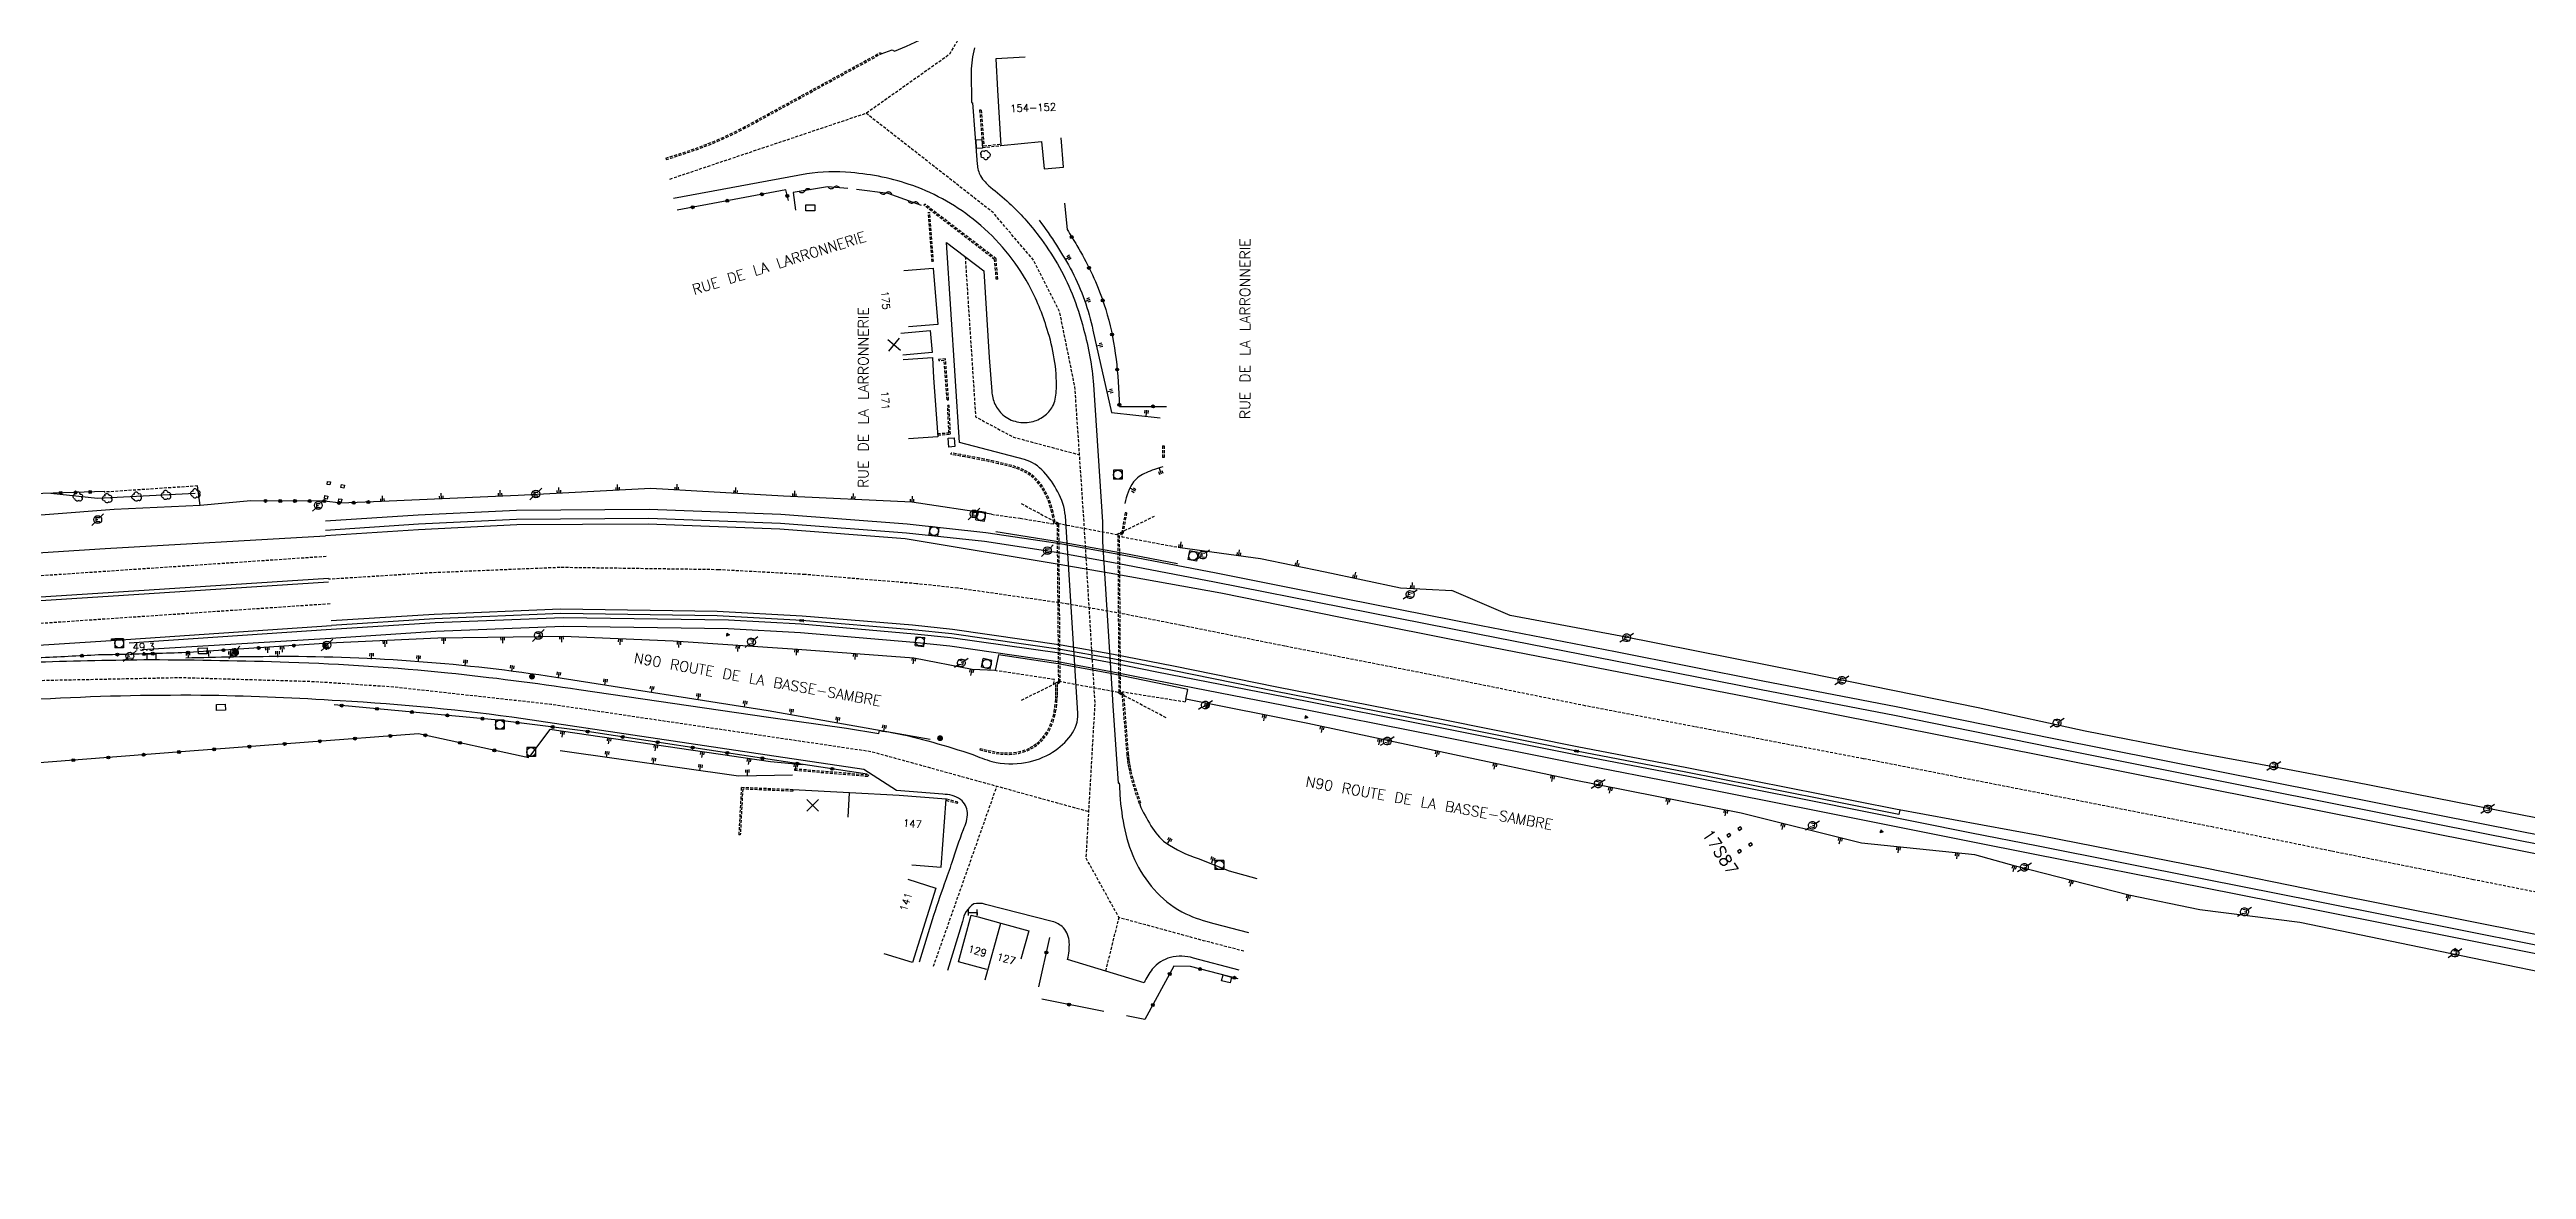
# Model space of a CAD drawing. Extents: x 168000 to 169001, y 127000 to 128000.
# Drawn here: x 168239.2 to 168659.7, y 127290.6 to 127480.8 of the extents above; entities that cross this region are included whole.
import ezdxf
from ezdxf.enums import TextEntityAlignment as Align

# ---------------------------------------------------------------- set-up
doc = ezdxf.new("R2010")
doc.units = 0
doc.linetypes.add('DASHED', pattern=[0.75, 0.5, -0.25])
doc.layers.get('0').update_dxf_attribs({"linetype": 'CONTINUOUS'})
for name, color, linetype in [('W0001', 6, 'DASHED'), ('W0008', 7, 'CONTINUOUS'), ('W0100', 7, 'CONTINUOUS'), ('W0112', 1, 'DASHED'), ('W0211', 2, 'CONTINUOUS'), ('W0300', 7, 'CONTINUOUS'), ('W0302', 3, 'CONTINUOUS'), ('W0310', 3, 'CONTINUOUS'), ('W0322', 7, 'CONTINUOUS'), ('W0330', 7, 'CONTINUOUS'), ('W0334', 7, 'CONTINUOUS'), ('W0400', 7, 'CONTINUOUS'), ('W0420', 7, 'CONTINUOUS'), ('W0471', 7, 'CONTINUOUS'), ('W0851', 7, 'CONTINUOUS'), ('W0984', 7, 'CONTINUOUS'), ('W0989', 7, 'CONTINUOUS'), ('W0991', 7, 'CONTINUOUS'), ('W1102', 7, 'CONTINUOUS'), ('W1471', 7, 'CONTINUOUS'), ('W1473', 7, 'CONTINUOUS'), ('W1474', 7, 'CONTINUOUS')]:
    doc.layers.add(name, color=color, linetype=linetype)
doc.styles.get("Standard").update_dxf_attribs({"font": 'txt.shx', "height": 1.75})

# ---------------------------------------------------------------- blocks, each defined once
blk = doc.blocks.new('t322o')
at = {"color": 0, "linetype": 'Continuous'}
for radius in [0.25, 0.15]:
    blk.add_circle((0, 0), radius, dxfattribs=at)
blk = doc.blocks.new('T1474')
at = {"color": 0, "linetype": 'Continuous', "flags": 128}
for points in [[(-0.75, -0.5), (-0.75, 0.5)], [(-0.75, 0), (0.75, 0)], [(0.75, 0), (0.75, -0.5), (0.75, 0.5)]]:
    blk.add_lwpolyline(points, dxfattribs=at)
blk = doc.blocks.new('t211o')
at = {"color": 0, "linetype": 'Continuous'}
for p, q in [((-0.29, 0.5), (-0.29, 0)), ((0, 1), (0, 0)), ((0.29, 0.5), (0.29, 0))]:
    blk.add_line(p, q, dxfattribs=at)
blk = doc.blocks.new('t991o')
at = {"color": 0, "linetype": 'Continuous'}
for p, q in [((-1, 1), (1, -1)), ((-1, -1), (1, 1))]:
    blk.add_line(p, q, dxfattribs=at)
blk = doc.blocks.new('t310o')
at = {"color": 0, "linetype": 'Continuous'}
for centre, start, end in [((-0.5, 0.38), 216.8699, 323.1304), ((0.5, -0.37), 36.8699, 143.1303)]:
    blk.add_arc(centre, 0.625, start, end, dxfattribs=at)
blk = doc.blocks.new('T851')
for p, q in [((-0.25, -0.15), (0, 0.32)), ((0, 0.32), (0.25, -0.15)), ((-0.25, -0.15), (0.25, -0.15))]:
    blk.add_line(p, q)
for major_axis in [(-0.106, 0.106), (-0.0354, 0.0354), (-0.0236, 0.0236)]:
    blk.add_ellipse((0, 0), major_axis=major_axis, ratio=1, start_param=3.926991, end_param=10.210176)
blk = doc.blocks.new('T300')
for p, q in [((-0.8, 0.51), (-0.86, 0.34)), ((-0.86, 0.34), (-0.86, 0.17)), ((-0.86, 0.17), (-0.74, 0.06)), ((-0.69, 0.63), (-0.8, 0.51)), ((-0.8, -0.06), (-0.74, 0.06)), ((-0.74, 0.06), (-0.69, 0.11)), ((-0.57, 0.69), (-0.69, 0.63)), ((-0.46, 0.69), (-0.57, 0.69)), ((-0.29, 0.63), (-0.46, 0.69)), ((-0.29, 0.63), (-0.17, 0.74)), ((-0.23, 0.57), (-0.29, 0.63)), ((-0.17, 0.74), (-0.06, 0.8)), ((-0.06, 0.8), (0.06, 0.8)), ((0.06, 0.8), (0.23, 0.74)), ((0.23, 0.74), (0.34, 0.63)), ((0.34, 0.63), (0.4, 0.51)), ((0.46, 0.46), (0.34, 0.46)), ((0.4, 0.51), (0.4, 0.46)), ((0.57, 0.4), (0.46, 0.46)), ((0.57, 0.4), (0.69, 0.29)), ((0.69, 0.29), (0.74, 0.17)), ((0.74, 0.06), (0.69, -0.17)), ((0.74, 0.17), (0.74, 0.06)), ((-0.8, -0.17), (-0.8, -0.06)), ((-0.8, -0.23), (-0.8, -0.17)), ((-0.74, -0.34), (-0.8, -0.23)), ((-0.69, -0.4), (-0.74, -0.34)), ((-0.51, -0.46), (-0.69, -0.4)), ((-0.4, -0.46), (-0.51, -0.46)), ((-0.4, -0.46), (-0.34, -0.46)), ((-0.34, -0.46), (-0.34, -0.4)), ((-0.34, -0.51), (-0.34, -0.46)), ((-0.29, -0.63), (-0.34, -0.51)), ((-0.17, -0.74), (-0.29, -0.63)), ((-0.06, -0.8), (-0.17, -0.74)), ((0.06, -0.8), (-0.06, -0.8)), ((0.17, -0.74), (0.06, -0.8)), ((0.23, -0.69), (0.17, -0.74)), ((0.29, -0.46), (0.23, -0.46)), ((0.29, -0.63), (0.23, -0.69)), ((0.46, -0.4), (0.29, -0.46)), ((0.34, -0.51), (0.29, -0.63)), ((0.34, -0.51), (0.34, -0.46)), ((0.57, -0.34), (0.46, -0.4)), ((0.63, -0.29), (0.57, -0.34)), ((0.69, -0.17), (0.63, -0.29))]:
    blk.add_line(p, q)
blk = doc.blocks.new('T471')
for p, q in [((-0.333334, 0.333334), (-0.333334, -0.333334)), ((-0.333334, 0.333334), (0.333334, 0.333334)), ((-0.333334, 0), (0, 0)), ((0.500001, 0.500001), (1.000002, 1.000002)), ((-0.500001, -0.500001), (-1.000002, -1.000002)), ((-0.333334, -0.333334), (0.333334, -0.333334))]:
    blk.add_line(p, q)
blk.add_ellipse((0, 0), major_axis=(0.471405, 0.471405), ratio=1, start_param=5.4977871438, end_param=11.780972451)
blk = doc.blocks.new('T420')
for p, q in [((0.75, 0.75), (-0.75, 0.75)), ((-0.75, 0.75), (-0.75, -0.75)), ((0.75, 0.75), (0.75, -0.75)), ((0.75, -0.75), (-0.75, -0.75))]:
    blk.add_line(p, q)
blk.add_ellipse((0, 0), major_axis=(-0.53, 0.53), ratio=1, start_param=3.926991, end_param=10.210176)
blk = doc.blocks.new('T400')
for p, q in [((-0.15, 0.3), (0.15, 0.3)), ((-0.15, -0.25), (-0.15, 0.3)), ((-0.15, 0.15), (0.15, 0.15)), ((-0.15, 0), (0.15, 0)), ((0.15, 0.3), (0.15, -0.25)), ((-0.15, -0.15), (0.15, -0.15)), ((-0.15, -0.25), (-0.15, -0.3)), ((-0.15, -0.3), (0.15, -0.3)), ((0.15, -0.3), (0.15, -0.25))]:
    blk.add_line(p, q)
blk = doc.blocks.new('T1471')
at = {"color": 0, "linetype": 'Continuous', "flags": 128}
blk.add_lwpolyline([(-0.75, -0.5), (-0.75, 0.5), (0.75, 0.5), (0.75, -0.5), (-0.75, -0.5)], dxfattribs=at)
blk = doc.blocks.new('T1473')
at = {"color": 0, "linetype": 'Continuous', "const_width": 0.5, "flags": 128}
blk.add_lwpolyline([(-0.25, 0, 1), (0.25, 0, 1)], format="xyb", close=True, dxfattribs=at)

msp = doc.modelspace()

# ---------------------------------------------------------------- linework, layer by layer
at = {"layer": 'W0001'}
for p, q in [((168108.26, 127382.72), (168286.24, 127394.78)), ((168286.77, 127386.67), (168108.82, 127374.61)), ((168418.49, 127324.31), (168420.73, 127333.39))]:
    msp.add_line(p, q, dxfattribs=at)
at = {"layer": 'W0001', "flags": 128}
for points in [[(168344.47, 127458.81), (168377.77, 127469.99), (168391.99, 127480.05), (168396.1, 127486.94), (168408.55, 127510.39), (168412.37, 127519.38), (168416.31, 127537.07), (168421.52, 127552.11), (168422.5, 127556.49)], [(168441.93, 127327.69), (168435.1, 127329.48), (168420.73, 127333.39), (168415.15, 127343.49), (168415.61, 127351.41), (168416.67, 127369.7), (168414.76, 127401.1), (168414.03, 127411.99), (168413.24, 127423.52), (168410.65, 127436.3), (168406.26, 127444.99), (168399.34, 127453.11), (168391.19, 127459.5), (168377.77, 127469.99)], [(168394.61, 127445.63), (168396.38, 127418.42), (168402.83, 127414.98), (168409.95, 127413.08), (168414.03, 127411.99)], [(168000, 127351.53), (168012.16, 127352.96), (168019.63, 127353.1), (168029.36, 127350.08), (168036.32, 127347.92), (168051.22, 127350.31), (168113.99, 127362.94), (168129.04, 127365.59), (168138.83, 127366.8), (168157.15, 127368.54), (168238.28, 127373.7), (168261.45, 127374.17), (168284.14, 127373.5), (168297.63, 127372.59), (168324.3, 127369.65), (168378.68, 127361.61), (168396.5, 127356.69), (168415.61, 127351.41)], [(168389.23, 127325.13), (168395.18, 127342.03), (168400, 127355.72)]]:
    msp.add_lwpolyline(points, dxfattribs=at)
at = {"layer": 'W0001'}
msp.add_lwpolyline([(168673.12, 127335.36), (168650.69, 127339.84), (168626.54, 127344.69), (168606.55, 127348.75), (168578.53, 127354.25), (168547.1, 127360.38), (168518.46, 127365.81), (168499.89, 127369.36), (168477.46, 127373.9), (168448.88, 127379.49), (168431.34, 127383.02), (168421.12, 127385.03), (168412.02, 127386.65), (168393.34, 127389.34), (168386.33, 127390.1), (168367.41, 127391.66), (168352.76, 127392.47), (168325.83, 127392.85), (168304.09, 127391.95), (168286.5, 127390.84)], dxfattribs=at)
at = {"layer": 'W0008'}
for p, q in [((168252.68, 127380.06), (168286.99, 127382.39)), ((168286.93, 127380.8), (168254.8, 127378.87))]:
    msp.add_line(p, q, dxfattribs=at)
at = {"layer": 'W0008', "flags": 128}
for points in [[(168380.33, 127480.08), (168382.22, 127480.77), (168382.59, 127480.51), (168384.65, 127481.37), (168388.34, 127483.09, 0.068), (168392.05, 127485.35, 0.0931), (168394.45, 127488.32), (168408.82, 127515.22, 0.0528), (168410.83, 127520.15, 0.0241), (168411.87, 127524.95), (168414.23, 127537.76, -0.0447), (168415.19, 127541.43, -0.0088), (168415.9, 127543.14), (168420.03, 127553.02, 0.0588), (168420.59, 127555.2, 0.0056), (168420.84, 127556.92)], [(168396.18, 127481.07, 0.0612), (168395.64, 127477.02), (168395.67, 127471.82), (168395.88, 127471.77), (168396.67, 127461.32, 0.1053), (168397.22, 127459.34, 0.0821), (168398.89, 127457.44, -0.015), (168402.08, 127454.74, -0.0455), (168407.12, 127449.12, -0.0652), (168412.77, 127439.31, -0.0309), (168414.72, 127433.34, -0.0492), (168416.4, 127423.87), (168417.91, 127400.6), (168417.91, 127397.22), (168419.57, 127371.35), (168419.69, 127369.34), (168420.57, 127356.24), (168420.78, 127356.3, 0.0047), (168420.89, 127354.24, 0.0382), (168421.7, 127348.28, 0.0622), (168423.69, 127342.59, 0.0744), (168427.21, 127337.61, 0.0887), (168432.05, 127334.05, 0.0479), (168436.84, 127332.41), (168442.71, 127330.87)], [(168237.26, 127376.82, -0.0065), (168256.38, 127377.21, -0.0066), (168279.78, 127376.8, -0.0168), (168306.75, 127374.98, -0.0107), (168329.01, 127372.15), (168361.23, 127367.45), (168374.44, 127365.56), (168379.95, 127364.69), (168380.04, 127365.16, -0.0056), (168382.09, 127364.84, -0.0266), (168389.13, 127363.18, -0.007), (168395.89, 127361.12, 0.0375), (168399.16, 127359.92, 0.1059), (168404.88, 127359.74, 0.1004), (168409.45, 127361.49, 0.0931), (168412.54, 127364.35, 0.174), (168413.76, 127368.05), (168411.62, 127401.6, 0.1056), (168410.32, 127405.7, 0.0693), (168407.96, 127409.1, 0.1388), (168404.66, 127411.18), (168393.65, 127414.09), (168391.43, 127448.05), (168397.79, 127443.21), (168398.71, 127428.48), (168399.11, 127422.76, 0.091), (168399.67, 127420.59, 0.1034), (168401.01, 127418.78, 0.1261), (168403.4, 127417.59, 0.1197), (168406.13, 127417.65, 0.1038), (168408.19, 127418.7, 0.117), (168409.58, 127420.46, 0.096), (168410.09, 127423.17, 0.0504), (168409.74, 127428.31, 0.034), (168408.54, 127433.29, 0.0501), (168405.4, 127440.86, 0.0483), (168401.51, 127446.58, 0.0471), (168396.6, 127451.49, 0.0427), (168391.42, 127455.06, 0.0434), (168385.72, 127457.69, 0.0653), (168375.21, 127459.9, 0.0666), (168367.72, 127459.68), (168345.1, 127455.51)], [(168386.84, 127325.87), (168389.06, 127333.07, -0.0106), (168391.12, 127339.15, 0.0001), (168392.42, 127342.81, -0.0193), (168394.3, 127348.34, 0.116), (168395, 127351.23, 0.196), (168393.84, 127353.46, 0.147), (168390.79, 127354.34), (168382.94, 127354.98), (168377.4, 127358.54), (168360.97, 127361.01), (168319.58, 127367.16, 0.0212), (168288.51, 127370.19, 0.012), (168266.52, 127371.12, 0.0155), (168239.3, 127370.57, 0.0016), (168213.28, 127369.13)], [(168441.15, 127324.5), (168433.37, 127326.54, 0.1302), (168429.46, 127326.63, 0.1504), (168426.38, 127324.64, 0.0576), (168424.98, 127322.32), (168412.01, 127326.31, 0.0676), (168412.29, 127329.17, 0.1666), (168411.29, 127331.68, 0.1395), (168409.4, 127332.73), (168398.06, 127335.64, 0.143), (168396.06, 127335.72, 0.211), (168394.15, 127332.73), (168391.62, 127324.39)]]:
    msp.add_lwpolyline(points, format="xyb", dxfattribs=at)
at = {"layer": 'W0008'}
for points in [[(168688.05, 127338.91), (168651.25, 127346.2), (168615.65, 127353.27), (168578.71, 127360.63), (168552.22, 127365.88), (168527.51, 127370.82), (168503.83, 127375.39), (168481.99, 127379.68), (168458.31, 127384.34), (168437.99, 127388.47), (168420.37, 127391.65), (168410.22, 127393.44), (168384.42, 127397.71), (168363.14, 127399.37), (168340.8, 127400.22), (168318.47, 127400.08), (168301.77, 127399.26), (168286.02, 127398.24)], [(168671.75, 127328.41), (168649.3, 127332.89), (168625.14, 127337.74), (168605.16, 127341.8), (168577.16, 127347.29), (168552.54, 127351.81), (168539.99, 127354.31), (168517.11, 127358.85), (168498.52, 127362.4), (168476.07, 127366.94), (168447.5, 127372.54), (168429.96, 127376.07), (168419.81, 127378.06), (168410.89, 127379.65), (168392.45, 127382.31), (168385.66, 127383.04), (168366.92, 127384.58), (168352.52, 127385.38), (168325.93, 127385.76), (168304.46, 127384.87), (168286.96, 127383.77)]]:
    msp.add_lwpolyline(points, dxfattribs=at)
at = {"layer": 'W0008', "flags": 128}
for points in [[(168107.99, 127386.46), (168212.35, 127393.76), (168248.6, 127396.08), (168286.02, 127398.24)], [(168108.52, 127378.98), (168212.85, 127386.27), (168249.08, 127388.6), (168286.49, 127391.04)], [(168108.56, 127378.35), (168212.89, 127385.65), (168249.12, 127387.97), (168286.53, 127390.41)], [(168109.08, 127370.87), (168213.39, 127378.16), (168249.6, 127380.48), (168287.01, 127383.02)]]:
    msp.add_lwpolyline(points, dxfattribs=at)
at = {"layer": 'W0100', "flags": 128}
for points in [[(168404.82, 127479.5), (168399.83, 127479.23), (168400.12, 127473.92), (168400.67, 127464.51), (168407.56, 127465.16), (168408.04, 127460.57), (168411.32, 127460.83), (168410.92, 127465.81)], [(168384.19, 127443.3), (168389.18, 127443.69), (168389.94, 127434.13), (168384.96, 127433.73)], [(168383.71, 127432.66), (168388.69, 127433.1), (168389.01, 127429.35), (168384.03, 127428.92)], [(168384.08, 127428.17), (168389.07, 127428.5), (168389.24, 127425.05), (168389.96, 127415.04), (168384.97, 127414.71)], [(168385.54, 127342.35), (168390.53, 127341.98), (168391.38, 127353.53), (168383.43, 127354.16), (168374.96, 127354.6), (168365.36, 127355.11), (168365.36, 127355.11)], [(168384.86, 127339.91), (168389.63, 127338.41), (168385.65, 127325.76), (168380.88, 127327.26)], [(168398.29, 127324.59), (168393.47, 127325.91), (168395.64, 127333.84), (168396.81, 127333.51), (168400.65, 127332.46), (168405.39, 127331.18), (168404.08, 127326.36)]]:
    msp.add_lwpolyline(points, dxfattribs=at)
at = {"layer": 'W0112'}
for p, q in [((168358.29, 127468.3), (168380.22, 127480.29)), ((168358.41, 127468.08), (168380.34, 127480.07)), ((168380.22, 127480.29), (168380.34, 127480.07)), ((168397.32, 127470.51), (168397.07, 127470.49)), ((168397.07, 127470.49), (168397.57, 127464.17)), ((168397.32, 127470.51), (168397.79, 127464.44)), ((168352.43, 127465.42), (168353.18, 127465.74)), ((168353.18, 127465.74), (168353.92, 127466.08)), ((168353.28, 127465.52), (168354.02, 127465.86)), ((168353.92, 127466.08), (168354.66, 127466.43)), ((168354.02, 127465.86), (168354.76, 127466.21)), ((168354.66, 127466.43), (168355.39, 127466.79)), ((168354.76, 127466.21), (168355.5, 127466.57)), ((168355.39, 127466.79), (168356.12, 127467.16)), ((168355.5, 127466.57), (168356.23, 127466.93)), ((168356.12, 127467.16), (168356.85, 127467.53)), ((168356.23, 127466.93), (168356.96, 127467.31)), ((168356.85, 127467.53), (168357.57, 127467.91)), ((168356.96, 127467.31), (168357.69, 127467.69)), ((168357.57, 127467.91), (168358.29, 127468.3)), ((168357.69, 127467.69), (168358.41, 127468.08)), ((168343.76, 127462.35), (168344.49, 127462.58)), ((168343.76, 127462.35), (168343.83, 127462.11)), ((168343.83, 127462.11), (168344.56, 127462.34)), ((168344.49, 127462.58), (168345.21, 127462.81)), ((168344.56, 127462.34), (168345.29, 127462.58)), ((168345.21, 127462.81), (168345.94, 127463.05)), ((168345.29, 127462.58), (168346.02, 127462.81)), ((168345.94, 127463.05), (168346.67, 127463.28)), ((168346.02, 127462.81), (168346.75, 127463.05)), ((168346.67, 127463.28), (168347.39, 127463.52)), ((168346.75, 127463.05), (168347.47, 127463.29)), ((168347.39, 127463.52), (168348.11, 127463.77)), ((168347.47, 127463.29), (168348.2, 127463.53)), ((168348.11, 127463.77), (168348.83, 127464.02)), ((168348.2, 127463.53), (168348.92, 127463.78)), ((168348.83, 127464.02), (168349.55, 127464.28)), ((168348.92, 127463.78), (168349.64, 127464.04)), ((168349.55, 127464.28), (168350.26, 127464.54)), ((168349.64, 127464.04), (168350.35, 127464.31)), ((168350.26, 127464.54), (168350.97, 127464.82)), ((168350.35, 127464.31), (168351.06, 127464.58)), ((168350.97, 127464.82), (168351.68, 127465.1)), ((168351.06, 127464.58), (168351.77, 127464.87)), ((168351.68, 127465.1), (168352.43, 127465.42)), ((168351.77, 127464.87), (168352.53, 127465.19)), ((168352.53, 127465.19), (168353.28, 127465.52)), ((168397.57, 127464.17), (168400.67, 127464.51)), ((168397.79, 127464.44), (168400.64, 127464.76)), ((168400.64, 127464.76), (168400.67, 127464.51)), ((168387.75, 127454.57), (168387.6, 127454.37)), ((168399.61, 127445.14), (168387.6, 127454.37)), ((168399.85, 127445.27), (168387.75, 127454.57)), ((168388.35, 127453.11), (168388.6, 127453.13)), ((168388.99, 127444.77), (168388.35, 127453.11)), ((168389.24, 127444.79), (168388.6, 127453.13)), ((168399.9, 127441.79), (168399.61, 127445.14)), ((168400.15, 127441.81), (168399.85, 127445.27)), ((168400.15, 127441.81), (168399.9, 127441.79)), ((168391.28, 127428.29), (168390.09, 127428.17)), ((168390.09, 127428.17), (168390.11, 127427.92)), ((168391.05, 127428.02), (168390.11, 127427.92)), ((168391.55, 127421.31), (168391.05, 127428.02)), ((168391.8, 127421.33), (168391.28, 127428.29)), ((168391.55, 127421.31), (168391.8, 127421.33)), ((168391.89, 127420.35), (168391.64, 127420.33)), ((168391.85, 127415.72), (168391.64, 127420.33)), ((168392.11, 127415.49), (168391.89, 127420.35)), ((168389.95, 127415.58), (168391.85, 127415.72)), ((168389.95, 127415.58), (168389.97, 127415.33)), ((168389.97, 127415.33), (168392.11, 127415.49)), ((168392.22, 127412.05), (168392.26, 127412.29)), ((168393.02, 127411.9), (168392.22, 127412.05)), ((168393.06, 127412.15), (168392.26, 127412.29)), ((168393.82, 127411.76), (168393.02, 127411.9)), ((168393.86, 127412.01), (168393.06, 127412.15)), ((168394.62, 127411.62), (168393.82, 127411.76)), ((168394.66, 127411.86), (168393.86, 127412.01)), ((168395.41, 127411.47), (168394.62, 127411.62)), ((168395.46, 127411.71), (168394.66, 127411.86)), ((168396.21, 127411.32), (168395.41, 127411.47)), ((168396.26, 127411.56), (168395.46, 127411.71)), ((168397.01, 127411.16), (168396.21, 127411.32)), ((168397.06, 127411.41), (168396.26, 127411.56)), ((168397.82, 127411), (168397.01, 127411.16)), ((168397.87, 127411.25), (168397.06, 127411.41)), ((168398.62, 127410.83), (168397.82, 127411)), ((168398.67, 127411.08), (168397.87, 127411.25)), ((168399.48, 127410.9), (168398.67, 127411.08)), ((168428.14, 127413.52), (168428.39, 127413.52)), ((168428.14, 127413.52), (168428.14, 127411.52)), ((168428.39, 127411.52), (168428.14, 127411.52)), ((168428.39, 127413.52), (168428.39, 127411.52)), ((168399.42, 127410.66), (168398.62, 127410.83)), ((168400.23, 127410.48), (168399.42, 127410.66)), ((168400.28, 127410.72), (168399.48, 127410.9)), ((168401.04, 127410.29), (168400.23, 127410.48)), ((168401.1, 127410.53), (168400.28, 127410.72)), ((168401.75, 127410.11), (168401.04, 127410.29)), ((168401.81, 127410.36), (168401.1, 127410.53)), ((168402.45, 127409.92), (168401.75, 127410.11)), ((168402.52, 127410.16), (168401.81, 127410.36)), ((168403.14, 127409.71), (168402.45, 127409.92)), ((168403.22, 127409.95), (168402.52, 127410.16)), ((168403.81, 127409.47), (168403.14, 127409.71)), ((168403.9, 127409.7), (168403.22, 127409.95)), ((168404.45, 127409.19), (168403.81, 127409.47)), ((168404.56, 127409.42), (168403.9, 127409.7)), ((168405.06, 127408.87), (168404.45, 127409.19)), ((168405.19, 127409.09), (168404.56, 127409.42)), ((168405.64, 127408.49), (168405.06, 127408.87)), ((168405.78, 127408.7), (168405.19, 127409.09)), ((168406.18, 127408.06), (168405.64, 127408.49)), ((168406.34, 127408.24), (168405.78, 127408.7)), ((168406.68, 127407.57), (168406.18, 127408.06)), ((168406.86, 127407.74), (168406.34, 127408.24)), ((168407.14, 127407.02), (168406.68, 127407.57)), ((168407.34, 127407.18), (168406.86, 127407.74)), ((168407.56, 127406.44), (168407.14, 127407.02)), ((168407.77, 127406.58), (168407.34, 127407.18)), ((168407.94, 127405.82), (168407.56, 127406.44)), ((168408.16, 127405.95), (168407.77, 127406.58)), ((168408.28, 127405.18), (168407.94, 127405.82)), ((168408.5, 127405.29), (168408.16, 127405.95)), ((168408.57, 127404.52), (168408.28, 127405.18)), ((168408.8, 127404.62), (168408.5, 127405.29)), ((168408.86, 127403.76), (168408.57, 127404.52)), ((168409.09, 127403.84), (168408.8, 127404.62)), ((168409.1, 127402.98), (168408.86, 127403.76)), ((168409.34, 127403.05), (168409.09, 127403.84)), ((168409.3, 127402.19), (168409.1, 127402.98)), ((168409.55, 127402.25), (168409.34, 127403.05)), ((168409.49, 127401.39), (168409.3, 127402.19)), ((168409.68, 127400.49), (168409.49, 127401.39)), ((168409.73, 127401.45), (168409.55, 127402.25)), ((168410.27, 127400.12), (168409.68, 127400.49)), ((168409.91, 127400.64), (168409.73, 127401.45)), ((168410.52, 127400.26), (168409.91, 127400.64)), ((168410.49, 127373.53), (168410.27, 127400.12)), ((168410.75, 127373.39), (168410.52, 127400.26)), ((168421.19, 127398.82), (168420.52, 127398.45)), ((168420.52, 127398.45), (168420.69, 127371.58)), ((168421.42, 127398.66), (168420.77, 127398.3)), ((168421.76, 127402.15), (168421.19, 127398.82)), ((168422.01, 127402.11), (168421.42, 127398.66)), ((168422.01, 127402.11), (168421.76, 127402.15)), ((168420.77, 127398.3), (168420.94, 127371.71)), ((168410.02, 127373.24), (168410.49, 127373.53)), ((168410.03, 127372.47), (168410.02, 127373.24)), ((168410.27, 127373.1), (168410.75, 127373.39)), ((168410.28, 127372.48), (168410.27, 127373.1)), ((168409.72, 127368.33), (168409.86, 127369.16)), ((168409.86, 127369.16), (168409.95, 127369.99)), ((168409.95, 127369.99), (168410, 127370.61)), ((168409.97, 127368.29), (168410.11, 127369.12)), ((168410, 127370.61), (168410.02, 127371.23)), ((168410.02, 127371.23), (168410.03, 127371.85)), ((168410.03, 127371.85), (168410.03, 127372.47)), ((168410.11, 127369.12), (168410.2, 127369.96)), ((168410.2, 127369.96), (168410.25, 127370.6)), ((168410.25, 127370.6), (168410.27, 127371.23)), ((168410.27, 127371.23), (168410.28, 127371.85)), ((168410.28, 127371.85), (168410.28, 127372.48)), ((168420.69, 127371.58), (168421.24, 127371.23)), ((168420.94, 127371.71), (168421.48, 127371.37)), ((168421.24, 127371.23), (168422.03, 127361.24)), ((168421.48, 127371.37), (168422.28, 127361.26)), ((168408.21, 127364.54), (168408.63, 127365.23)), ((168408.42, 127364.4), (168408.85, 127365.11)), ((168408.63, 127365.23), (168408.99, 127365.96)), ((168408.85, 127365.11), (168409.22, 127365.86)), ((168408.99, 127365.96), (168409.29, 127366.73)), ((168409.22, 127365.86), (168409.53, 127366.64)), ((168409.29, 127366.73), (168409.53, 127367.52)), ((168409.53, 127367.52), (168409.72, 127368.33)), ((168409.53, 127366.64), (168409.78, 127367.46)), ((168409.78, 127367.46), (168409.97, 127368.29)), ((168397.17, 127362.13), (168397.11, 127361.89)), ((168397.11, 127361.89), (168397.8, 127361.71)), ((168397.17, 127362.13), (168397.86, 127361.96)), ((168397.8, 127361.71), (168398.49, 127361.55)), ((168397.86, 127361.96), (168398.54, 127361.79)), ((168398.49, 127361.55), (168399.18, 127361.4)), ((168398.54, 127361.79), (168399.23, 127361.65)), ((168399.18, 127361.4), (168399.87, 127361.28)), ((168399.23, 127361.65), (168399.91, 127361.52)), ((168399.87, 127361.28), (168400.58, 127361.18)), ((168399.91, 127361.52), (168400.6, 127361.43)), ((168400.58, 127361.18), (168401.28, 127361.13)), ((168400.6, 127361.43), (168401.29, 127361.38)), ((168401.28, 127361.13), (168402.07, 127361.12)), ((168401.29, 127361.38), (168402.06, 127361.37)), ((168402.06, 127361.37), (168402.83, 127361.42)), ((168402.07, 127361.12), (168402.86, 127361.17)), ((168402.83, 127361.42), (168403.6, 127361.53)), ((168402.86, 127361.17), (168403.64, 127361.29)), ((168403.6, 127361.53), (168404.34, 127361.72)), ((168403.64, 127361.29), (168404.41, 127361.48)), ((168404.34, 127361.72), (168405.06, 127361.97)), ((168404.41, 127361.48), (168405.15, 127361.74)), ((168405.06, 127361.97), (168405.66, 127362.26)), ((168405.15, 127361.74), (168405.77, 127362.04)), ((168405.66, 127362.26), (168406.23, 127362.6)), ((168405.77, 127362.04), (168406.37, 127362.39)), ((168406.23, 127362.6), (168406.77, 127362.99)), ((168406.37, 127362.39), (168406.92, 127362.79)), ((168406.77, 127362.99), (168407.27, 127363.42)), ((168406.92, 127362.79), (168407.44, 127363.24)), ((168407.27, 127363.42), (168407.72, 127363.9)), ((168407.44, 127363.24), (168407.91, 127363.74)), ((168407.72, 127363.9), (168408.21, 127364.54)), ((168407.91, 127363.74), (168408.42, 127364.4)), ((168422.03, 127361.24), (168422.09, 127360.63)), ((168422.09, 127360.63), (168422.17, 127360.01)), ((168422.28, 127361.26), (168422.34, 127360.65)), ((168422.34, 127360.65), (168422.42, 127360.05)), ((168365.66, 127358.69), (168365.64, 127358.44)), ((168365.64, 127358.44), (168378.14, 127357.4)), ((168365.66, 127358.69), (168378.17, 127357.65)), ((168378.17, 127357.65), (168378.14, 127357.4)), ((168422.17, 127360.01), (168422.27, 127359.4)), ((168422.27, 127359.4), (168422.38, 127358.79)), ((168422.38, 127358.79), (168422.51, 127358.18)), ((168422.42, 127360.05), (168422.51, 127359.44)), ((168422.51, 127359.44), (168422.63, 127358.84)), ((168422.51, 127358.18), (168422.68, 127357.47)), ((168422.63, 127358.84), (168422.75, 127358.23)), ((168422.68, 127357.47), (168422.87, 127356.76)), ((168422.75, 127358.23), (168422.92, 127357.53)), ((168422.87, 127356.76), (168423.07, 127356.06)), ((168422.92, 127357.53), (168423.11, 127356.83)), ((168423.11, 127356.83), (168423.31, 127356.13)), ((168356.6, 127355.47), (168356.18, 127347.48)), ((168356.84, 127355.21), (168356.43, 127347.47)), ((168365.36, 127355.11), (168356.6, 127355.47)), ((168365.35, 127354.86), (168356.84, 127355.21)), ((168365.36, 127355.11), (168365.35, 127354.86)), ((168391.37, 127353.53), (168391.3, 127353.29)), ((168393.33, 127352.76), (168391.3, 127353.29)), ((168393.39, 127353.01), (168391.37, 127353.53)), ((168393.33, 127352.76), (168393.39, 127353.01)), ((168423.07, 127356.06), (168423.28, 127355.36)), ((168423.28, 127355.36), (168423.5, 127354.66)), ((168423.31, 127356.13), (168423.52, 127355.43)), ((168423.5, 127354.66), (168423.74, 127353.97)), ((168423.52, 127355.43), (168423.74, 127354.74)), ((168423.74, 127354.74), (168423.97, 127354.05)), ((168423.74, 127353.97), (168423.97, 127353.27)), ((168423.97, 127354.05), (168424.21, 127353.35)), ((168423.97, 127353.27), (168424.21, 127352.58)), ((168424.21, 127353.35), (168424.44, 127352.66)), ((168424.44, 127352.66), (168424.21, 127352.58)), ((168356.43, 127347.47), (168356.18, 127347.48))]:
    msp.add_line(p, q, dxfattribs=at)
for points in [[(168264.3, 127406.7), (168248.45, 127405.65)], [(168404.12, 127403.71), (168410.42, 127400.34), (168420.29, 127398.47), (168426.73, 127401.54)], [(168399.07, 127401.88), (168403.94, 127401.22), (168409.63, 127400.26), (168409.75, 127400.7)], [(168421.31, 127398.95), (168421.19, 127398.07), (168431.11, 127396.23)], [(168409.6, 127372.98), (168409.77, 127373.84), (168399.68, 127375.34)], [(168428.71, 127367.34), (168420.57, 127371.63), (168410.6, 127373.48), (168404.01, 127370.21)], [(168432.08, 127370.51), (168431.98, 127369.99), (168421.32, 127371.7), (168421.22, 127371.28)]]:
    msp.add_lwpolyline(points, dxfattribs=at)
at = {"layer": 'W0211', "flags": 128}
for points in [[(168407.17, 127451.81, -0.0357), (168412.77, 127443.1, -0.0634), (168416.31, 127433.17), (168419.46, 127419.19), (168427.69, 127418.25)], [(168428.16, 127409.92, 0.0321), (168425.34, 127408.95, 0.1198), (168423.17, 127407.39, 0.1027), (168421.72, 127403.73)], [(168262.29, 127377.51, -0.0063), (168278.47, 127377.78, -0.0188), (168301.87, 127376.91, -0.02), (168325.11, 127374.22), (168361.18, 127368.58), (168388.66, 127363.69)], [(168424.24, 127352.58, 0.0262), (168426.15, 127349, 0.0878), (168428.66, 127346.09, 0.0688), (168434.19, 127343.44), (168439.44, 127341.36), (168444.12, 127340.06)]]:
    msp.add_lwpolyline(points, format="xyb", dxfattribs=at)
at = {"layer": 'W0211'}
for points in [[(168264.74, 127403.36), (168250.11, 127402.72), (168228.86, 127401.05), (168206.28, 127399.96), (168181.06, 127398.54), (168155.89, 127397.05), (168155, 127399.12)], [(168399.07, 127401.88), (168385.54, 127403.96), (168363.78, 127404.96), (168341.23, 127406.24), (168318.74, 127405.1), (168295.52, 127404.03)], [(168431.11, 127396.23), (168444.77, 127394.35), (168455.74, 127392.12), (168468.52, 127389.39), (168477.24, 127388.97)], [(168904.16, 127301.32), (168875.9, 127307.57), (168857.78, 127311.68), (168834.35, 127315.72), (168818.24, 127319.04), (168798.31, 127323.12), (168783.61, 127325.8), (168764.49, 127330.09), (168746.13, 127333.63), (168727.97, 127337.43), (168704.29, 127341.42), (168692.43, 127344.21), (168672.62, 127348.13), (168654.31, 127351.72), (168630.42, 127356.42), (168617.91, 127358.77), (168601.6, 127361.79), (168584.74, 127365.04), (168566.6, 127369), (168537.64, 127374.88), (168505.92, 127381.2), (168487.12, 127384.69), (168477.24, 127388.97)], [(168399.68, 127375.34), (168395.78, 127375.51), (168385.91, 127377.48), (168366.15, 127378.94), (168345.06, 127380.33), (168326.38, 127381.16), (168305.07, 127380.86), (168286.62, 127379.99)], [(168592.17, 127337.19), (168572.92, 127342.15), (168566.04, 127344.08), (168546.77, 127346.03), (168526.37, 127351.15), (168497.43, 127356.83), (168477.7, 127361.06), (168452.81, 127366.34), (168432.08, 127370.51)], [(168827.75, 127290.63), (168820.42, 127293.37), (168801.48, 127296.95), (168782.84, 127300.57), (168742.45, 127308.24), (168723.43, 127311.75), (168697.86, 127316.89), (168670.06, 127322.49), (168648.58, 127326.91), (168621.21, 127332.57), (168604.21, 127334.71), (168592.17, 127337.19)]]:
    msp.add_lwpolyline(points, dxfattribs=at)
at = {"layer": 'W0211', "flags": 128}
for points in [[(168367, 127359.35), (168361.56, 127359.86), (168324.1, 127365.36), (168320.63, 127360.75)], [(168325.82, 127361.75), (168356.11, 127357.48), (168365.27, 127357.63)]]:
    msp.add_lwpolyline(points, dxfattribs=at)
at = {"layer": 'W0302'}
msp.add_lwpolyline([(168263.86, 127405.44), (168247.32, 127404.55), (168239.35, 127405.4)], dxfattribs=at)
at = {"layer": 'W0310', "flags": 128}
for points in [[(168374.69, 127457.21), (168371.22, 127457.48), (168365.42, 127456.51), (168365.81, 127453.52)], [(168387.22, 127454.33), (168381.56, 127456.37), (168376.18, 127457.06)]]:
    msp.add_lwpolyline(points, dxfattribs=at)
at = {"layer": 'W0322'}
for p, q in [((168407.13, 127321.63), (168408.97, 127330.01)), ((168418.13, 127317.45), (168407.62, 127319.57))]:
    msp.add_line(p, q, dxfattribs=at)
at = {"layer": 'W0322', "flags": 128}
for points in [[(168364.59, 127455.14), (168364.15, 127456.98), (168345.71, 127453.55)], [(168377.98, 127357.77), (168362.21, 127360.14), (168329.71, 127365.12), (168314.77, 127366.98), (168287.45, 127369.53)], [(168320.55, 127360.52), (168301.8, 127364.62), (168262.98, 127361.66), (168182.74, 127355.45), (168136.78, 127351.73), (168050.52, 127342.37), (168047.61, 127318.68)], [(168440.94, 127323.02), (168432.89, 127325.07), (168430.05, 127325.13), (168425.12, 127316.1), (168421.99, 127316.71)]]:
    msp.add_lwpolyline(points, dxfattribs=at)
for points in [[(168411.49, 127454.71), (168411.92, 127450.24, -0.0058), (168413.58, 127447.52, -0.048), (168417.87, 127438.51, -0.0411), (168419.8, 127431.07, -0.0318), (168420.64, 127423.43), (168420.8, 127420.19), (168428.8, 127420.21)], [(168286.62, 127379.99), (168263.58, 127378.47, -0.0096), (168258.35, 127378.27, -0.0001), (168253.78, 127378.14, -0.0018), (168247.47, 127378, -0.0022), (168237.19, 127377.5, -0.0044), (168216.69, 127376.86, 0.4301), (168216.7, 127376.05), (168221.06, 127376.26, -0.0014), (168237.18, 127376.99)]]:
    msp.add_lwpolyline(points, format="xyb", dxfattribs=at)
at = {"layer": 'W0322'}
for points in [[(168248.55, 127405.74), (168216.97, 127404.74)], [(168295.52, 127404.03), (168288.58, 127403.77), (168285.86, 127404.13), (168273.32, 127404.15)]]:
    msp.add_lwpolyline(points, dxfattribs=at)
at = {"layer": 'W0330'}
msp.add_lwpolyline([(168273.32, 127404.15), (168264.74, 127403.36), (168264.3, 127406.7)], dxfattribs=at)
at = {"layer": 'W0334'}
for points in [[(168286.26, 127406.97), (168286.35, 127407.46), (168286.85, 127407.37), (168286.75, 127406.88)], [(168288.63, 127406.43), (168288.72, 127406.92), (168289.21, 127406.83), (168289.12, 127406.34)], [(168285.82, 127404.58), (168285.91, 127405.07), (168286.4, 127404.98), (168286.31, 127404.48)], [(168288.19, 127404.03), (168288.28, 127404.52), (168288.77, 127404.43), (168288.68, 127403.94)], [(168526.47, 127348.53), (168526.25, 127348.82), (168525.8, 127348.51), (168526.02, 127348.21)], [(168524.61, 127347.4), (168524.39, 127347.69), (168523.94, 127347.38), (168524.16, 127347.08)], [(168526.39, 127344.69), (168526.17, 127344.98), (168525.72, 127344.67), (168525.94, 127344.37)], [(168528.26, 127345.82), (168528.04, 127346.12), (168527.59, 127345.8), (168527.81, 127345.51)]]:
    msp.add_lwpolyline(points, close=True, dxfattribs=at)
for points in [[(168688.98, 127342), (168652.33, 127349.25), (168616.19, 127356.43), (168579.14, 127363.82), (168552.68, 127369.2), (168530.05, 127373.57), (168505.01, 127378.51), (168482.21, 127382.96), (168459.02, 127387.54), (168437.24, 127391.86), (168420.98, 127395), (168410.71, 127396.87), (168398.1, 127398.76), (168384.75, 127400.2), (168363.31, 127401.84), (168340.95, 127402.68), (168318.41, 127402.53), (168301.73, 127401.71), (168285.99, 127400.69)], [(168688.68, 127340.5), (168652.04, 127347.75), (168615.89, 127354.93), (168578.84, 127362.32), (168552.39, 127367.7), (168529.75, 127372.07), (168504.72, 127377.01), (168481.92, 127381.46), (168458.73, 127386.04), (168436.94, 127390.36), (168420.7, 127393.5), (168410.46, 127395.36), (168397.87, 127397.24), (168384.63, 127398.67), (168363.23, 127400.31), (168340.92, 127401.15), (168318.45, 127401), (168301.82, 127400.19), (168285.99, 127399.16)], [(168430.65, 127393.49), (168421.52, 127395.22), (168410.82, 127397.15), (168399.83, 127398.9)], [(168670.69, 127325.38), (168649.06, 127329.66), (168623.48, 127334.75), (168604.92, 127338.43), (168576.2, 127344.14), (168565.14, 127346.31), (168539.67, 127351.41), (168539.66, 127351.42), (168517.11, 127355.89), (168497.95, 127359.62), (168475.54, 127364.08), (168448.65, 127369.4), (168426.85, 127373.65), (168419.37, 127375.16), (168410.37, 127376.83), (168392.01, 127379.47), (168385.89, 127380.09), (168366.66, 127381.75), (168354.39, 127382.42), (168326.37, 127382.84), (168304.73, 127381.99), (168286.93, 127380.8)], [(168286.99, 127382.39), (168304.65, 127383.52), (168326.35, 127384.37), (168354.44, 127383.95), (168366.77, 127383.27), (168386.03, 127381.61), (168392.19, 127380.99), (168410.62, 127378.34), (168419.66, 127376.67), (168427.15, 127375.15), (168448.95, 127370.9), (168475.83, 127365.58), (168498.25, 127361.12), (168517.41, 127357.39), (168537.89, 127353.33), (168565.44, 127347.81), (168576.49, 127345.64), (168605.21, 127339.93), (168623.78, 127336.25), (168649.36, 127331.16), (168670.98, 127326.88)], [(168553.28, 127351.67), (168553.18, 127351.21), (168553.13, 127350.93), (168539.85, 127353.58), (168516.97, 127358.11), (168498.43, 127361.66), (168498.43, 127361.66), (168475.93, 127366.21), (168447.35, 127371.8), (168429.81, 127375.34), (168419.67, 127377.32), (168410.77, 127378.91), (168392.36, 127381.56), (168385.59, 127382.29), (168366.87, 127383.84), (168352.49, 127384.63), (168325.94, 127385.01), (168304.5, 127384.12), (168287.01, 127383.02)], [(168432.08, 127370.51), (168432.41, 127372.13), (168430.82, 127372.46), (168419.31, 127374.84), (168410.41, 127376.5), (168400.24, 127378), (168399.68, 127375.34)]]:
    msp.add_lwpolyline(points, dxfattribs=at)
at = {"layer": 'W1102'}
for p, q in [((168374.75, 127350.48), (168374.96, 127354.6)), ((168398.02, 127322.82), (168400.65, 127332.46))]:
    msp.add_line(p, q, dxfattribs=at)

# ---------------------------------------------------------------- block references
at = {"layer": 'W0211'}
for p, rotation in [((168412.46, 127445.66), 118.9212030567228), ((168415.83, 127438.41), 112.2053232917439), ((168417.9, 127430.69), 102.6820025304264), ((168419.65, 127422.89), 102.6820025280076), ((168425.47, 127419.54), 172.685606778382), ((168335.6, 127405.95), 2.89280151591525), ((168345.59, 127405.99), 356.764385846317), ((168427.87, 127408.75), 19.40448138389049), ((168295.65, 127404.04), 2.6343767320419), ((168305.64, 127404.5), 2.6343767320419), ((168315.63, 127404.96), 2.6343767320419), ((168325.62, 127405.45), 2.89280151591525), ((168355.57, 127405.42), 356.764385846317), ((168365.56, 127404.88), 357.3547702933189), ((168375.55, 127404.42), 357.3547702933189), ((168385.54, 127403.96), 357.3547702933189), ((168423.45, 127405.86), 58.89280730827108), ((168431.11, 127396.23), 352.167522408591), ((168441.02, 127394.87), 352.167522408591), ((168450.86, 127393.11), 348.493098310806), ((168460.65, 127391.07), 347.95454883388), ((168470.47, 127389.3), 357.223537231958), ((168262.67, 127378.43), 183.7182912524419), ((168266.15, 127378.76), 183.275126848927), ((168269.88, 127378.58), 180.5137894417413), ((168270.65, 127378.95), 183.7182912524419), ((168276.13, 127379.33), 183.275126848927), ((168277.88, 127378.65), 180.5137894417413), ((168278.64, 127379.47), 183.7182912524419), ((168286.12, 127379.88), 182.961083314685), ((168293.87, 127378.3), 177.3499177344418), ((168296.1, 127380.4), 182.961083314685), ((168301.86, 127377.89), 174.7018172924032), ((168306.09, 127380.88), 180.816785488458), ((168316.09, 127381.02), 180.816785488458), ((168326.09, 127381.16), 180.816785488458), ((168336.08, 127380.73), 177.435352262187), ((168346.07, 127380.26), 176.221549711684), ((168356.05, 127379.6), 176.221549711684), ((168366.02, 127378.94), 176.221549711684), ((168376, 127378.21), 175.780344343542), ((168385.97, 127377.47), 168.734399489124), ((168309.82, 127377.15), 174.7018172924032), ((168317.76, 127376.2), 171.9936695740213), ((168325.69, 127375.08), 171.9936695740213), ((168333.6, 127373.91), 171.1024010942584), ((168395.78, 127375.51), 168.734399489124), ((168341.5, 127372.67), 171.1024010942584), ((168349.41, 127371.43), 171.1024010942584), ((168357.31, 127370.19), 171.1024010942584), ((168365.19, 127368.82), 170.052764764402), ((168435.69, 127369.78), 168.645971953382), ((168326.31, 127365.03), 171.6454649089567), ((168373.07, 127367.44), 170.052764764402), ((168380.95, 127366.06), 170.052764764402), ((168445.49, 127367.81), 168.645971953382), ((168455.29, 127365.82), 168.009820113485), ((168333.88, 127361.62), 171.9737707811186), ((168334.22, 127363.87), 171.6454649089567), ((168341.8, 127360.51), 171.9737707811186), ((168342.14, 127362.71), 171.6454649089567), ((168350.05, 127361.55), 171.6454649089567), ((168465.07, 127363.74), 168.009820113485), ((168474.85, 127361.66), 168.009820113485), ((168349.72, 127359.39), 171.9737707811186), ((168357.66, 127358.52), 180.8200462538392), ((168357.97, 127360.38), 171.6454649089567), ((168365.91, 127359.45), 174.680909902393), ((168484.63, 127359.57), 167.908198080265), ((168494.41, 127357.48), 167.908198080265), ((168504.21, 127355.5), 168.894274545542), ((168514.03, 127353.57), 168.894274545542), ((168523.84, 127351.65), 168.894274545542), ((168533.57, 127349.34), 165.918294556493), ((168429.51, 127346.9), 150.9115055398066), ((168436.79, 127343.67), 160.8030475376863), ((168543.27, 127346.91), 165.918294556493), ((168553.13, 127345.39), 174.202938769772), ((168563.07, 127344.38), 174.202938769772), ((168572.8, 127342.18), 164.349205393039), ((168582.48, 127339.69), 165.553565280567), ((168592.17, 127337.19), 165.553565280567)]:
    msp.add_blockref('t211o', p, dxfattribs=dict(at, rotation=rotation))
at = {"layer": 'W0300'}
msp.add_blockref('T300', (168398.1, 127462.87), dxfattribs=at)
for p, rotation in [((168243.91, 127404.91), 173.9033927542839), ((168248.89, 127404.63), 183.090838806949), ((168253.88, 127404.9), 183.090838806949), ((168258.87, 127405.17), 183.090838806949), ((168263.86, 127405.44), 183.090838806949)]:
    msp.add_blockref('T300', p, dxfattribs=dict(at, rotation=rotation))
at = {"layer": 'W0310'}
for p, rotation in [((168367.39, 127456.84), 189.5773538735178), ((168372.33, 127457.39), 175.4572529166971), ((168381.14, 127456.43), 172.6888179279676), ((168385.86, 127454.82), 160.1354310267588)]:
    msp.add_blockref('t310o', p, dxfattribs=dict(at, rotation=rotation))
at = {"layer": 'W0322'}
for p, rotation in [((168348.32, 127454.03), 190.550997170321), ((168354.22, 127455.13), 190.550997170321), ((168360.11, 127456.23), 190.550997170321), ((168412.71, 127448.96), 301.4183438218248), ((168415.64, 127443.72), 296.1967425998249), ((168417.97, 127438.2), 288.8884599915311), ((168419.55, 127432.41), 281.5437708625974), ((168420.42, 127426.48), 275.5111945926232), ((168420.78, 127420.49), 272.7648318167326), ((168426.5, 127420.2), 0.1317800605142468), ((168241.06, 127405.51), 181.815121735859), ((168243.56, 127405.59), 181.815121735859), ((168246.05, 127405.67), 181.815121735859), ((168275.82, 127404.15), 179.8825645618881), ((168278.32, 127404.14), 179.8825645618881), ((168280.82, 127404.14), 179.8825645618881), ((168283.32, 127404.13), 179.8825645618881), ((168285.82, 127404.13), 179.8825645618881), ((168288.3, 127403.81), 172.5571865953823), ((168290.79, 127403.85), 182.1627139127527), ((168293.29, 127403.95), 182.1627139127527), ((168244.68, 127377.86), 182.9064722228364), ((168250.68, 127378.07), 181.2654107108866), ((168256.67, 127378.22), 181.6418997013779), ((168262.67, 127378.42), 182.9078743193478), ((168268.66, 127378.81), 183.764236816935), ((168274.65, 127379.2), 183.764236816935), ((168280.63, 127379.59), 183.764236816935), ((168288.77, 127369.41), 174.6571476338199), ((168294.74, 127368.85), 174.6571476338199), ((168300.71, 127368.29), 174.6571476338199), ((168306.69, 127367.73), 174.6571476338199), ((168312.66, 127367.18), 174.6571476338199), ((168318.62, 127366.5), 172.9026930765249), ((168324.58, 127365.76), 172.9026930765249), ((168330.53, 127364.99), 171.2841518752998), ((168249.15, 127360.59), 184.4235415668914), ((168255.13, 127361.05), 184.4235415668914), ((168261.11, 127361.52), 184.4235415668914), ((168267.1, 127361.97), 184.3590563810663), ((168273.08, 127362.43), 184.3590563810663), ((168279.06, 127362.89), 184.3590563810663), ((168285.04, 127363.34), 184.3590563810663), ((168291.03, 127363.8), 184.3590563810663), ((168297.01, 127364.25), 184.3590563810663), ((168302.97, 127364.36), 167.6725285591102), ((168308.83, 127363.08), 167.6725285591102), ((168314.69, 127361.8), 167.6725285591102), ((168336.46, 127364.08), 171.2841518752998), ((168342.39, 127363.17), 171.2841518752998), ((168348.32, 127362.27), 171.2841518752998), ((168354.25, 127361.36), 171.2841518752998), ((168360.18, 127360.45), 171.2841518752998), ((168243.17, 127360.13), 184.4235415668914), ((168366.11, 127359.55), 171.4547880738286), ((168372.05, 127358.66), 171.4547880738286), ((168408.41, 127327.49), 77.59100493852678), ((168429.34, 127323.83), 241.4010044397653), ((168434.51, 127324.66), 165.707152806876), ((168440.33, 127323.18), 165.707152806876), ((168412.25, 127318.64), 168.6171220350525), ((168426.47, 127318.56), 241.4010044397653)]:
    msp.add_blockref('t322o', p, dxfattribs=dict(at, rotation=rotation))
msp.add_blockref('t322o', (168364.4, 127455.94), dxfattribs=at)
at = {"layer": 'W0400'}
for p, rotation in [((168366.87, 127383.84), 85.07626575885057), ((168249.96, 127380.58), 90), ((168498.43, 127361.66), 78.9938975142071)]:
    msp.add_blockref('T400', p, dxfattribs=dict(at, rotation=rotation))
at = {"layer": 'W0420'}
for p in [(168420.52, 127408.6), (168250.98, 127379.98), (168315.59, 127366.16), (168320.91, 127361.52), (168437.77, 127342.34)]:
    msp.add_blockref('T420', p, dxfattribs=at)
for p, rotation in [((168389.34, 127399.03), 171.301954887116), ((168397.29, 127401.59), 171.301954887116), ((168433.3, 127394.81), 349.5096803495929), ((168386.93, 127380.27), 173.865371105652), ((168398.27, 127376.5), 258.213322911549)]:
    msp.add_blockref('T420', p, dxfattribs=dict(at, rotation=rotation))
at = {"layer": 'W0471'}
for p in [(168284.79, 127403.39), (168321.72, 127405.33), (168396.11, 127401.94), (168247.33, 127400.98), (168408.57, 127395.71), (168286.25, 127379.68)]:
    msp.add_blockref('T471', p, dxfattribs=at)
for p, rotation in [((168434.95, 127394.98), 352.167522408591), ((168470.16, 127388.26), 347.95454883388), ((168322.15, 127381.32), 180.816785488458), ((168506.92, 127380.92), 347.95454883388), ((168252.78, 127377.8), 353.840836970852), ((168270.53, 127378.45), 183.598591823733), ((168358.33, 127380.21), 175.780344343542), ((168393.95, 127376.65), 168.734399489124), ((168543.46, 127373.7), 347.95454883388), ((168435.4, 127369.5), 168.645971953382), ((168580, 127366.46), 168.721417976371), ((168466.27, 127363.37), 168.009820113485), ((168502.09, 127356.11), 167.908198080264), ((168616.79, 127359.14), 168.76608978287), ((168653.1, 127351.86), 168.814065679132), ((168538.47, 127349.06), 168.705916750985), ((168574.45, 127341.93), 168.735179014723), ((168611.82, 127334.38), 168.735179014723), ((168647.56, 127327.37), 168.735179014723)]:
    msp.add_blockref('T471', p, dxfattribs=dict(at, rotation=rotation))
at = {"layer": 'W0851'}
for p, rotation in [((168354.27, 127381.43), 263.0211888756356), ((168452.49, 127367.45), 258.2213300857069), ((168550.14, 127348.03), 257.7664699227097), ((168647.64, 127327.93), 256.5930736789741)]:
    msp.add_blockref('T851', p, dxfattribs=dict(at, rotation=rotation))
msp.add_blockref('T851', (168255.2, 127378.15), dxfattribs=at)
at = {"layer": 'W0991', "rotation": 5.19027235057826}
msp.add_blockref('t991o', (168382.54, 127430.68), dxfattribs=at)
at = {"layer": 'W0991'}
msp.add_blockref('t991o', (168368.72, 127352.47), dxfattribs=at)
at = {"layer": 'W1471'}
for p, rotation in [((168397, 127464.77), 273.1825267820198), ((168392.3, 127414.09), 94.51713513559314), ((168265.16, 127378.69), 1.568130197512241), ((168268.25, 127369.11), 1.568130197512241), ((168439, 127322.98), 345.267857206792)]:
    msp.add_blockref('T1471', p, dxfattribs=dict(at, rotation=rotation))
for p in [(168368.31, 127453.91), (168256.46, 127377.67)]:
    msp.add_blockref('T1471', p, dxfattribs=at)
at = {"layer": 'W1473'}
for p in [(168270.72, 127378.49), (168321.06, 127374.33), (168390.35, 127363.86)]:
    msp.add_blockref('T1473', p, dxfattribs=at)
at = {"layer": 'W1474'}
msp.add_blockref('T1474', (168395.9, 127334.28), dxfattribs=at)

# ---------------------------------------------------------------- texts
at = {"layer": 'W0984'}
msp.add_text('49.3', height=1.25, dxfattribs=at).set_placement((168255.14, 127379.37), align=Align.MIDDLE)
msp.add_text('17S87', height=2, rotation=302.933, dxfattribs=at).set_placement((168522.82, 127344.54), align=Align.MIDDLE)
at = {"layer": 'W0989'}
for s, rotation, p in [('RUE DE LA LARRONNERIE', 17.2943, (168363.01, 127444.54)), ('RUE DE LA LARRONNERIE', 90, (168442.12, 127433.38)), ('RUE DE LA LARRONNERIE', 90, (168377.31, 127421.69)), ('N90 ROUTE DE LA BASSE-SAMBRE', 350.0004, (168359.37, 127373.85)), ('N90 ROUTE DE LA BASSE-SAMBRE', 350.0004, (168473.42, 127352.84))]:
    msp.add_text(s, height=1.75, rotation=rotation, dxfattribs=at).set_placement(p, align=Align.MIDDLE)
at = {"layer": 'W0991'}
for s, rotation, p in [('154-152', 2.1928, (168406.15, 127470.93)), ('175', 274.552, (168381.09, 127438.24)), ('171', 273.7946, (168381.03, 127421.21)), ('147', 355.3856, (168385.65, 127349.33)), ('141', 72.5379, (168384.55, 127336.08)), ('129', 344.685, (168396.69, 127327.73)), ('127', 344.8495, (168401.59, 127326.4))]:
    msp.add_text(s, height=1.25, rotation=rotation, dxfattribs=at).set_placement(p, align=Align.MIDDLE)

doc.saveas('drawing.dxf')
